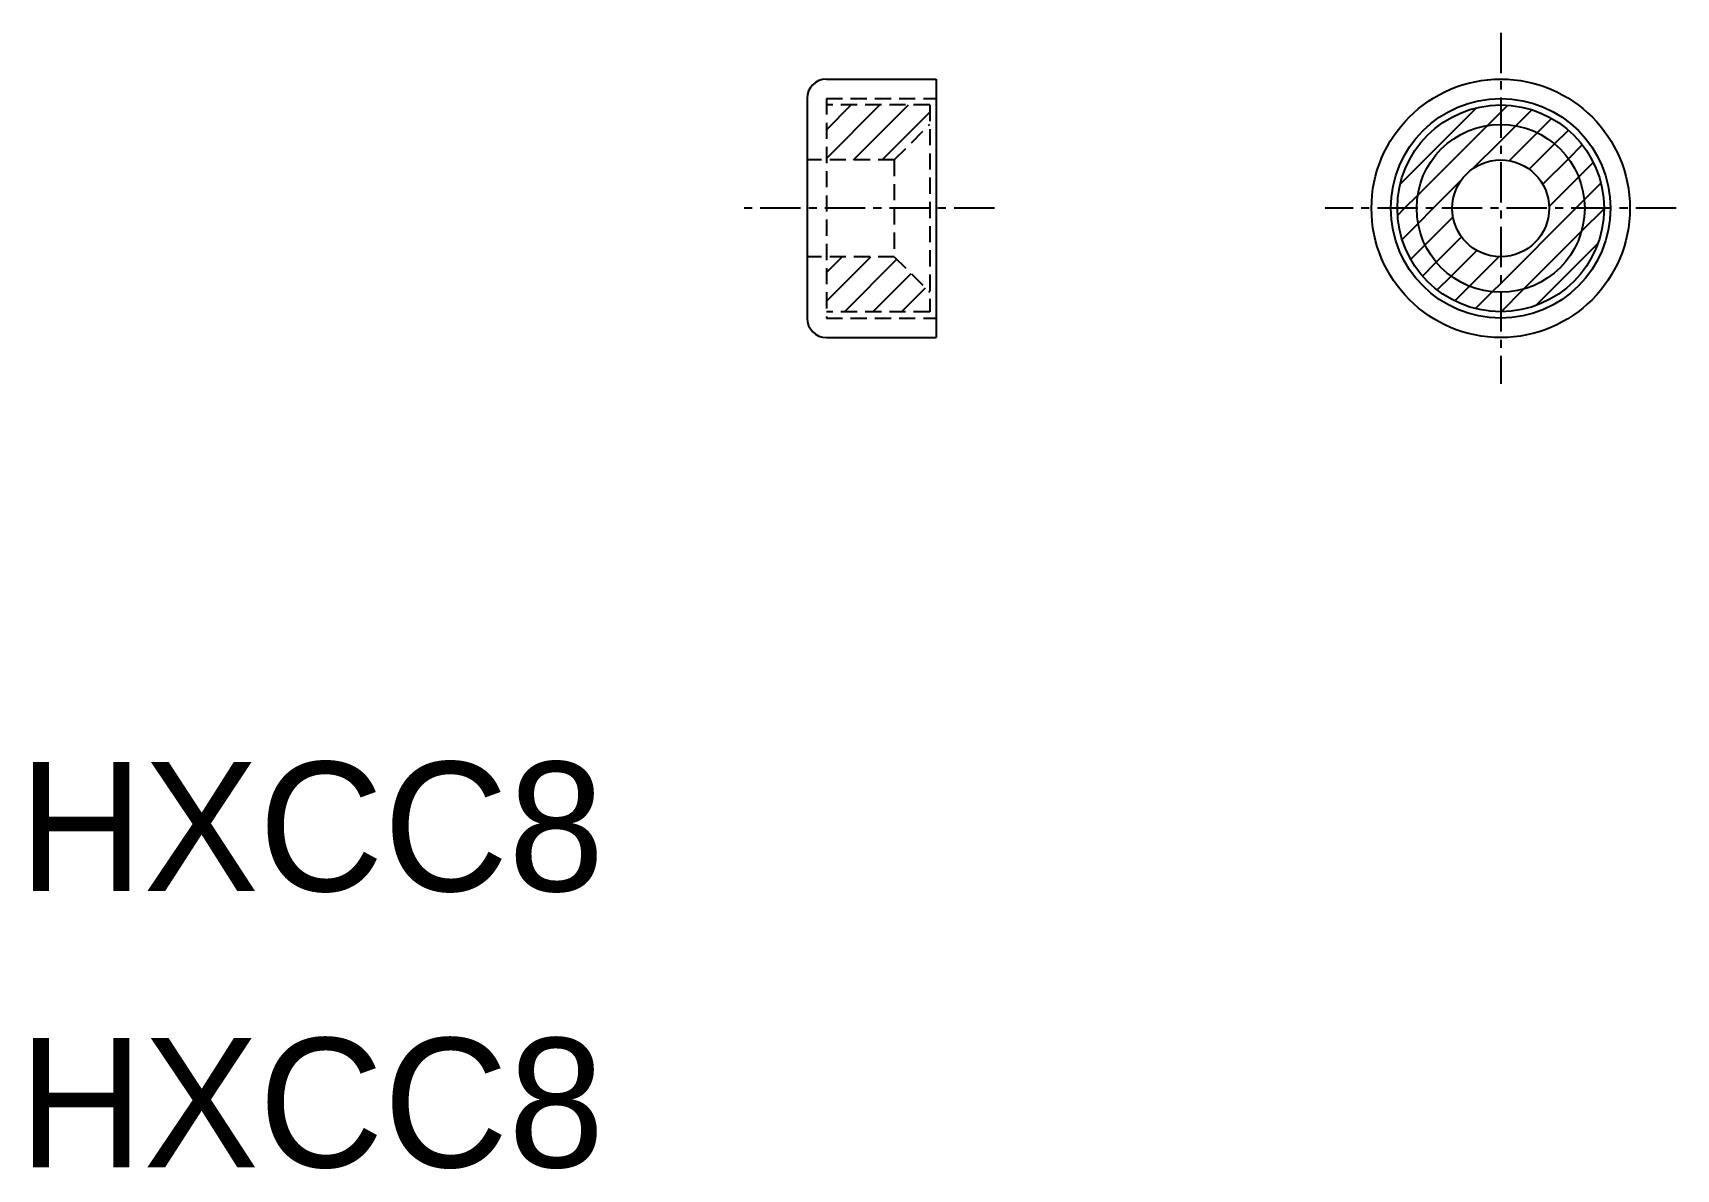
# Model space of a CAD drawing. Extents: x 122.4 to 173.3, y 153.3 to 188.5.
import ezdxf

# ---------------------------------------------------------------- set-up
doc = ezdxf.new("R2010")
doc.units = 0
doc.linetypes.add('CENTER', pattern=[2, 1.25, -0.25, 0.25, -0.25])
doc.linetypes.add('DASHED', pattern=[0.75, 0.5, -0.25])
doc.layers.get('0').update_dxf_attribs({"linetype": 'CONTINUOUS'})
doc.layers.add('CENTER', color=1, linetype='CENTER')

# ---------------------------------------------------------------- blocks, each defined once
blk = doc.blocks.new('*X10')
at = {"color": 0, "linetype": 'CONTINUOUS'}
for p, q in [((146.945, 184.567), (148.599, 186.22)), ((146.945, 185.451), (147.715, 186.22)), ((147.782, 184.52), (149.482, 186.22)), ((148.666, 184.52), (150.145, 185.999)), ((146.945, 180.147), (148.318, 181.52)), ((146.945, 181.031), (147.434, 181.52)), ((147.502, 179.82), (149.124, 181.442)), ((148.386, 179.82), (149.566, 181)), ((149.27, 179.82), (150.007, 180.558))]:
    blk.add_line(p, q, dxfattribs=at)
blk = doc.blocks.new('*X11')
at = {"color": 0, "linetype": 'CONTINUOUS'}
for p, q in [((167.82, 185.996), (168.037, 186.213)), ((164.708, 183.768), (167.071, 186.131)), ((167.412, 185.588), (167.82, 185.996)), ((168.286, 185.578), (168.78, 186.073)), ((168.952, 185.36), (169.396, 185.805)), ((165.252, 183.428), (167.412, 185.588)), ((167.82, 185.112), (168.286, 185.578)), ((168.088, 184.496), (168.952, 185.36)), ((169.489, 185.013), (169.915, 185.439)), ((166.95, 184.242), (167.82, 185.112)), ((168.706, 184.23), (169.489, 185.013)), ((169.917, 184.557), (170.345, 184.986)), ((169.123, 183.763), (169.917, 184.557)), ((170.232, 183.989), (170.686, 184.443)), ((165.728, 183.02), (166.598, 183.89)), ((169.319, 183.075), (170.232, 183.989)), ((170.407, 183.28), (170.924, 183.797)), ((164.844, 183.02), (165.252, 183.428)), ((170.147, 183.02), (170.407, 183.28)), ((164.627, 182.803), (164.844, 183.02)), ((165.262, 182.554), (165.728, 183.02)), ((165.479, 181.888), (166.344, 182.752)), ((167.82, 180.693), (170.147, 183.02)), ((170.321, 182.31), (171.02, 183.009)), ((164.767, 182.06), (165.262, 182.554)), ((165.826, 181.351), (166.609, 182.134)), ((168.53, 180.519), (170.321, 182.31)), ((165.035, 181.443), (165.479, 181.888)), ((166.283, 180.923), (167.077, 181.717)), ((168.905, 180.01), (170.83, 181.935)), ((165.401, 180.925), (165.826, 181.351)), ((166.851, 180.607), (167.764, 181.521)), ((165.854, 180.495), (166.283, 180.923)), ((166.397, 180.154), (166.851, 180.607)), ((167.56, 180.433), (167.82, 180.693)), ((167.043, 179.916), (167.56, 180.433)), ((167.831, 179.82), (168.53, 180.519))]:
    blk.add_line(p, q, dxfattribs=at)

msp = doc.modelspace()

# ---------------------------------------------------------------- linework, layer by layer
at = {"color": 7, "linetype": 'CONTINUOUS'}
for p, q in [((146.945, 187.02), (150.345, 187.02)), ((150.345, 187.02), (150.345, 186.42)), ((146.345, 186.42), (146.345, 179.62)), ((150.345, 186.42), (150.345, 179.62)), ((150.345, 179.62), (150.345, 179.02)), ((146.945, 179.02), (150.345, 179.02))]:
    msp.add_line(p, q, dxfattribs=at)
at = {"color": 3, "linetype": 'DASHED'}
for p, q in [((146.945, 186.42), (146.945, 179.62)), ((146.945, 186.42), (150.345, 186.42)), ((150.145, 186.22), (146.945, 186.22)), ((150.145, 186.22), (150.145, 179.82)), ((149.045, 184.52), (150.145, 185.62)), ((149.045, 184.52), (146.345, 184.52)), ((149.045, 184.52), (149.045, 181.52)), ((149.045, 181.52), (146.345, 181.52)), ((149.045, 181.52), (150.145, 180.42)), ((150.145, 179.82), (146.945, 179.82)), ((146.945, 179.62), (150.345, 179.62))]:
    msp.add_line(p, q, dxfattribs=at)
at = {"color": 7, "linetype": 'CONTINUOUS'}
for radius in [4, 3.4, 3.2, 2.6, 1.5]:
    msp.add_circle((167.82, 183.02), radius, dxfattribs=at)
for centre, start, end in [((146.945, 186.42), 90, 180), ((146.945, 179.62), 180, 270)]:
    msp.add_arc(centre, 0.6, start, end, dxfattribs=at)
at = {"layer": 'CENTER', "color": 1, "linetype": 'CENTER'}
for p, q in [((167.82, 188.452), (167.82, 177.589)), ((152.146, 183.02), (144.146, 183.02)), ((173.251, 183.02), (162.388, 183.02))]:
    msp.add_line(p, q, dxfattribs=at)

# ---------------------------------------------------------------- block references
at = {"color": 3, "linetype": 'CONTINUOUS'}
for name in ['*X10', '*X11']:
    msp.add_blockref(name, (0, 0), dxfattribs=at)

# ---------------------------------------------------------------- texts
at = {"color": 7, "linetype": 'CONTINUOUS'}
for p in [(121.938, 161.883), (121.938, 153.334)]:
    msp.add_text('HXCC8', height=4, dxfattribs=at).set_placement(p)

doc.saveas('drawing.dxf')
